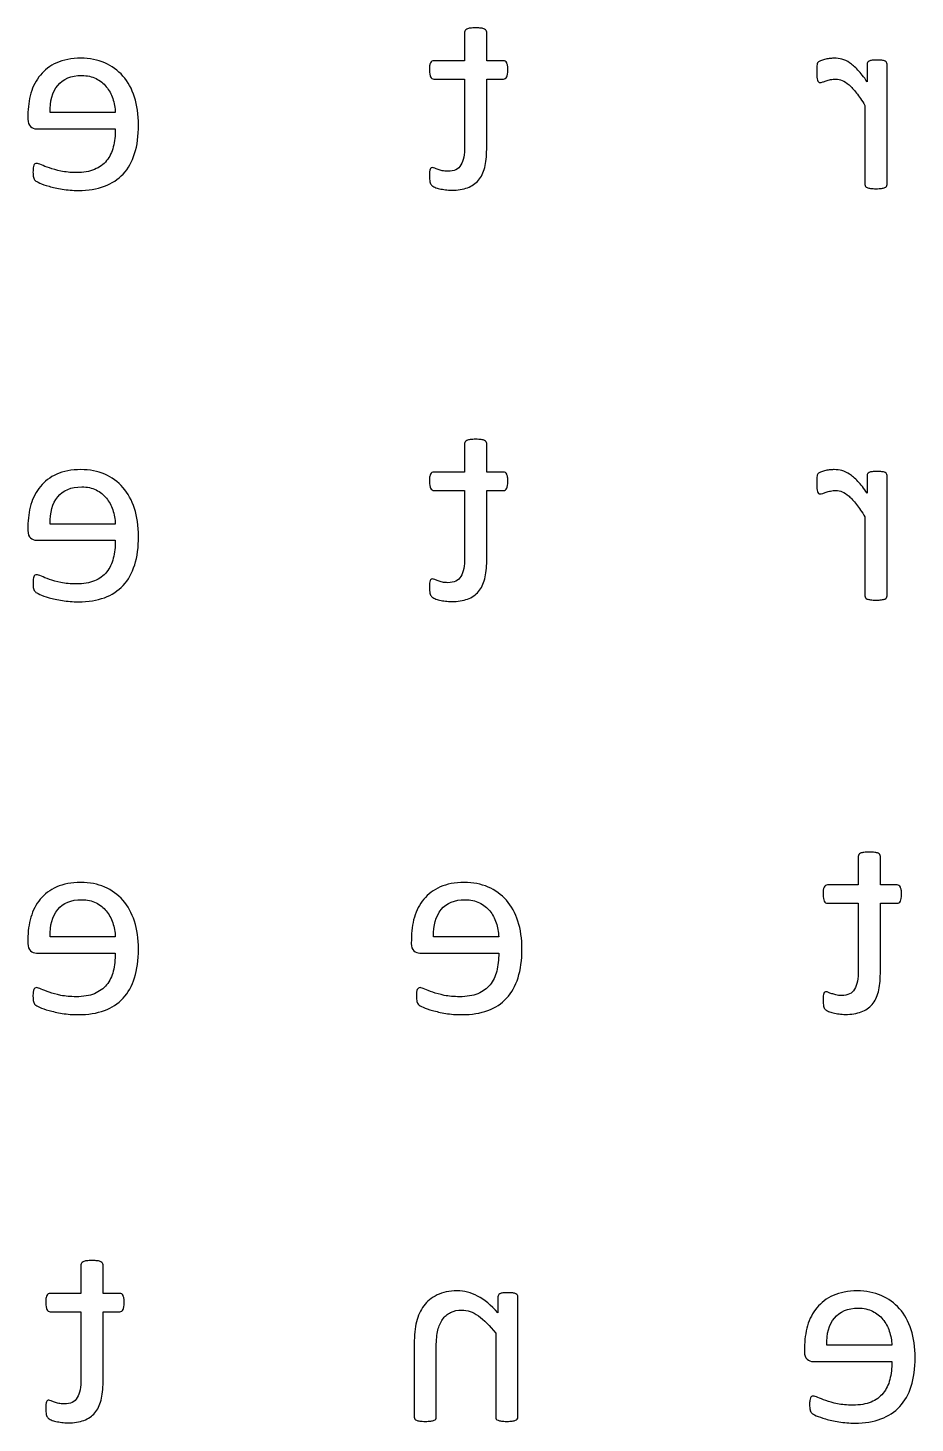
# Model space of a CAD drawing. Extents: x 4 to 604, y -23 to 293.
# Drawn here: x 484.2 to 518.4, y 147.7 to 201.5 of the extents above; entities that cross this region are included whole.
import ezdxf

# ---------------------------------------------------------------- set-up
doc = ezdxf.new("R2010")
doc.units = 0
doc.layers.add('Layer_1', color=7, linetype='CONTINUOUS')

msp = doc.modelspace()

# ---------------------------------------------------------------- linework, layer by layer
at = {"layer": 'Layer_1', "color": 1}
for p, q in [((501.019036, 201.341181), (501.019036, 200.237666)), ((501.869682, 200.237666), (501.869682, 201.341181)), ((501.019036, 200.237666), (499.828086, 200.237666)), ((502.514136, 200.237666), (501.869682, 200.237666)), ((514.607415, 199.799367), (514.607979, 199.799364)), ((516.551446, 200.103605), (516.551446, 199.428089)), ((517.319683, 195.46267), (517.319683, 200.103605)), ((499.827973, 199.531225), (501.018923, 199.531225)), ((501.018923, 199.531225), (501.018923, 196.942618)), ((501.869795, 196.818857), (501.869795, 199.531225)), ((501.869795, 199.531225), (502.519414, 199.531225)), ((484.164725, 198.138952), (484.16464, 197.984243)), ((487.536349, 198.236914), (485.020451, 198.236914)), ((516.469037, 198.515374), (516.469037, 195.46267)), ((484.494586, 197.612969), (487.536349, 197.612969)), ((499.657793, 195.802987), (499.658076, 195.803001)), ((501.019713, 185.471882), (501.019713, 184.36837)), ((501.870387, 184.36837), (501.870387, 185.471882)), ((501.019713, 184.36837), (499.828792, 184.36837)), ((502.514842, 184.36837), (501.870387, 184.36837)), ((516.552095, 184.234312), (516.552095, 183.558799)), ((517.320332, 179.593376), (517.320332, 184.234312)), ((499.828933, 183.661928), (501.019854, 183.661928)), ((501.019854, 183.661928), (501.019854, 181.073318)), ((501.870472, 180.949561), (501.870472, 183.661928)), ((501.870472, 183.661928), (502.520091, 183.661928)), ((514.608346, 183.930073), (514.608628, 183.930068)), ((516.469658, 182.646081), (516.469658, 179.593376)), ((484.165374, 182.269656), (484.165289, 182.114947)), ((487.537026, 182.367618), (485.0211, 182.367618)), ((484.495235, 181.743672), (487.537026, 181.743672)), ((499.659007, 179.933694), (499.658753, 179.933705)), ((516.21134, 169.546107), (516.21134, 168.442598)), ((517.062014, 168.442598), (517.062014, 169.546107)), ((516.21134, 168.442598), (515.020419, 168.442598)), ((517.706469, 168.442598), (517.062014, 168.442598)), ((515.02056, 167.736162), (516.211481, 167.736162)), ((516.211481, 167.736162), (516.211481, 165.14755)), ((517.062099, 165.023792), (517.062099, 167.736162)), ((517.062099, 167.736162), (517.711718, 167.736162)), ((484.163822, 166.343864), (484.163737, 166.189178)), ((487.535474, 166.441852), (485.019548, 166.441852)), ((498.961777, 166.343864), (498.961692, 166.189178)), ((502.333401, 166.441852), (499.817503, 166.441852)), ((484.493683, 165.817903), (487.535474, 165.817903)), ((499.291638, 165.817903), (502.333401, 165.817903)), ((514.850634, 164.007925), (514.850408, 164.007939)), ((486.213065, 153.789759), (486.213065, 152.686245)), ((487.063711, 152.686245), (487.063711, 153.789759)), ((486.213065, 152.686245), (485.022116, 152.686245)), ((487.708166, 152.686245), (487.063711, 152.686245)), ((502.302103, 152.552183), (502.302103, 151.93855)), ((503.07034, 147.911251), (503.07034, 152.552183)), ((485.022003, 151.979806), (486.212952, 151.979806)), ((486.212952, 151.979806), (486.212952, 149.391196)), ((487.063796, 149.267438), (487.063796, 151.979806)), ((487.063796, 151.979806), (487.713387, 151.979806)), ((499.074722, 150.742222), (499.074863, 147.911251)), ((502.219694, 151.154746), (502.219694, 147.911251)), ((499.925481, 147.911251), (499.925481, 150.628777)), ((514.134834, 150.587536), (514.134721, 150.432827)), ((517.506458, 150.685498), (514.99056, 150.685498)), ((514.464695, 150.06155), (517.506458, 150.06155)), ((484.851823, 148.251568), (484.852077, 148.251585))]:
    msp.add_line(p, q, dxfattribs=at)
for points in [[(501.039638, 201.408214), (501.025809, 201.387584), (501.019036, 201.365237), (501.019036, 201.341181)], [(501.106666, 201.462358), (501.075734, 201.446893), (501.053382, 201.428836), (501.039638, 201.408214)], [(501.235528, 201.495875), (501.18058, 201.488989), (501.137597, 201.477813), (501.106666, 201.462358)], [(501.446941, 201.506176), (501.361004, 201.506171), (501.290534, 201.502733), (501.235528, 201.495875)], [(501.653161, 201.495875), (501.598156, 201.502733), (501.529406, 201.506176), (501.446941, 201.506176)], [(501.784592, 201.462358), (501.751967, 201.477824), (501.708138, 201.489), (501.653161, 201.495875)], [(501.85162, 201.408214), (501.839484, 201.428845), (501.817273, 201.446884), (501.784592, 201.462358)], [(501.869682, 201.341181), (501.869682, 201.365226), (501.863755, 201.387581), (501.85162, 201.408214)], [(486.20632, 200.335662), (485.842, 200.33566), (485.531809, 200.277217), (485.275721, 200.16034)], [(487.129159, 200.157758), (486.854218, 200.276359), (486.546596, 200.33566), (486.20632, 200.335662)], [(499.75595, 200.219632), (499.735348, 200.207582), (499.717286, 200.186968), (499.701792, 200.15775)], [(499.828086, 200.237666), (499.800711, 200.237661), (499.776581, 200.231655), (499.75595, 200.219632)], [(502.588897, 200.219632), (502.566601, 200.231655), (502.541625, 200.237666), (502.514136, 200.237666)], [(502.642999, 200.15775), (502.62917, 200.186968), (502.611221, 200.207593), (502.588897, 200.219632)], [(514.785666, 200.253146), (514.735826, 200.235959), (514.700605, 200.218766), (514.679974, 200.201582)], [(514.953222, 200.299558), (514.891359, 200.285814), (514.835507, 200.270328), (514.785666, 200.253146)], [(515.131106, 200.327918), (515.07438, 200.322754), (515.015085, 200.313299), (514.953222, 200.299558)], [(515.283168, 200.335651), (515.238492, 200.335648), (515.187805, 200.333111), (515.131106, 200.327918)], [(515.579614, 200.296975), (515.481683, 200.322742), (515.382849, 200.335648), (515.283168, 200.335651)], [(515.87606, 200.157747), (515.776379, 200.22478), (515.677573, 200.271192), (515.579614, 200.296975)], [(516.628775, 200.224786), (516.601117, 200.20932), (516.581531, 200.192121), (516.569508, 200.173218)], [(516.744768, 200.255726), (516.694928, 200.250561), (516.656264, 200.24026), (516.628775, 200.224786)], [(516.932954, 200.263459), (516.857347, 200.263453), (516.794609, 200.260919), (516.744768, 200.255726)], [(517.123708, 200.255726), (517.075589, 200.260891), (517.012005, 200.263459), (516.932954, 200.263459)], [(517.24227, 200.224786), (517.211338, 200.240252), (517.171827, 200.250553), (517.123708, 200.255726)], [(517.304161, 200.173218), (517.293719, 200.192127), (517.27323, 200.209309), (517.24227, 200.224786)], [(484.644192, 199.68851), (484.479205, 199.490839), (484.358075, 199.25879), (484.280718, 198.992369)], [(485.275721, 200.16034), (485.019689, 200.04345), (484.809179, 199.886176), (484.644192, 199.68851)], [(487.83288, 199.647258), (487.638711, 199.868985), (487.404128, 200.039154), (487.129159, 200.157758)], [(499.668292, 200.046887), (499.661519, 200.002192), (499.658132, 199.947186), (499.65785, 199.881875)], [(499.65785, 199.881875), (499.657878, 199.758112), (499.673372, 199.668732), (499.704275, 199.613732)], [(499.701792, 200.15775), (499.68627, 200.128525), (499.675263, 200.091571), (499.668292, 200.046887)], [(502.676527, 200.046887), (502.66806, 200.091571), (502.656771, 200.128525), (502.642999, 200.15775)], [(502.643112, 199.613732), (502.674043, 199.668732), (502.689509, 199.758112), (502.689509, 199.881875)], [(502.689509, 199.881875), (502.689509, 199.947186), (502.685276, 200.002192), (502.676527, 200.046887)], [(514.610237, 199.987581), (514.607415, 199.941169), (514.607415, 199.878431), (514.607415, 199.799367)], [(514.607979, 199.799364), (514.607979, 199.723728), (514.610802, 199.660133), (514.613059, 199.608571)], [(514.620679, 200.09329), (514.615599, 200.069216), (514.61193, 200.033987), (514.610237, 199.987581)], [(514.638742, 200.152591), (514.631968, 200.137125), (514.625759, 200.117352), (514.620679, 200.09329)], [(514.679974, 200.201582), (514.659372, 200.184394), (514.6456, 200.168059), (514.638742, 200.152591)], [(516.193137, 199.881872), (516.081433, 199.998751), (515.975741, 200.090708), (515.87606, 200.157747)], [(516.551446, 199.428089), (516.424277, 199.613724), (516.30484, 199.764984), (516.193137, 199.881872)], [(516.569508, 200.173218), (516.557373, 200.154309), (516.551446, 200.131102), (516.551446, 200.103605)], [(517.319683, 200.103605), (517.319683, 200.131094), (517.314603, 200.154306), (517.304161, 200.173218)], [(485.020451, 198.236914), (485.010008, 198.683816), (485.108956, 199.034463), (485.316897, 199.288858)], [(485.316897, 199.288858), (485.524866, 199.54325), (485.833307, 199.670445), (486.242332, 199.670448)], [(486.242332, 199.670448), (486.451995, 199.670445), (486.635891, 199.630911), (486.793963, 199.551847)], [(486.793963, 199.551847), (486.952064, 199.472774), (487.084398, 199.367922), (487.190965, 199.237296)], [(487.190965, 199.237296), (487.297504, 199.106658), (487.379998, 198.954537), (487.438418, 198.780934)], [(488.278876, 198.837672), (488.175752, 199.15566), (488.027105, 199.425518), (487.83288, 199.647258)], [(499.704275, 199.613732), (499.735207, 199.558724), (499.776468, 199.531222), (499.827973, 199.531225)], [(502.519414, 199.531225), (502.570948, 199.531222), (502.61218, 199.558713), (502.643112, 199.613732)], [(514.613059, 199.608571), (514.616446, 199.557), (514.623502, 199.516606), (514.633662, 199.48739)], [(514.633662, 199.48739), (514.644104, 199.458163), (514.656804, 199.435819), (514.672326, 199.420354)], [(514.672326, 199.420354), (514.687848, 199.404888), (514.709269, 199.397155), (514.736757, 199.397155)], [(514.736757, 199.397155), (514.764415, 199.397152), (514.797774, 199.404888), (514.837313, 199.420354)], [(514.837313, 199.420354), (514.876852, 199.435819), (514.921528, 199.451288), (514.97134, 199.466762)], [(514.97134, 199.466762), (515.021181, 199.482228), (515.077033, 199.496839), (515.138924, 199.510591)], [(515.138924, 199.510591), (515.200787, 199.524336), (515.267787, 199.531222), (515.339979, 199.531222)], [(515.339979, 199.531222), (515.425916, 199.531219), (515.510103, 199.514035), (515.592596, 199.479657)], [(515.592596, 199.479657), (515.67509, 199.445277), (515.761873, 199.388553), (515.852946, 199.309488)], [(515.852946, 199.309488), (515.944048, 199.230418), (516.039439, 199.125567), (516.139091, 198.994938)], [(484.280718, 198.992369), (484.203389, 198.725943), (484.164725, 198.441472), (484.164725, 198.138952)], [(487.438418, 198.780934), (487.496838, 198.607328), (487.529491, 198.425989), (487.536349, 198.236914)], [(488.433505, 197.762524), (488.433505, 198.161295), (488.381971, 198.519678), (488.278876, 198.837672)], [(516.139091, 198.994938), (516.238772, 198.8643), (516.348726, 198.704446), (516.469037, 198.515374)], [(484.16464, 197.984243), (484.16464, 197.850168), (484.19814, 197.754771), (484.265168, 197.698053)], [(484.265168, 197.698053), (484.332195, 197.641326), (484.408678, 197.612966), (484.494586, 197.612969)], [(487.536349, 197.612969), (487.536349, 197.355133), (487.510667, 197.123087), (487.459048, 196.916828)], [(488.284012, 196.659012), (488.383665, 196.975282), (488.433505, 197.343116), (488.433505, 197.762524)], [(487.459048, 196.916828), (487.407486, 196.71056), (487.32155, 196.53352), (487.201266, 196.385697)], [(487.840613, 195.870052), (488.03656, 196.079754), (488.184331, 196.342737), (488.284012, 196.659012)], [(501.018923, 196.942618), (501.018923, 196.622905), (500.971651, 196.381407), (500.877163, 196.218114)], [(501.795034, 196.120137), (501.844874, 196.317806), (501.869795, 196.550715), (501.869795, 196.818857)], [(484.368348, 196.104677), (484.363268, 196.061703), (484.360728, 196.009278), (484.360728, 195.9474)], [(484.360728, 195.9474), (484.360728, 195.902711), (484.36355, 195.864035), (484.365808, 195.831379)], [(484.39149, 196.20523), (484.38133, 196.181157), (484.373428, 196.147648), (484.368348, 196.104677)], [(484.435291, 196.259375), (484.416382, 196.247352), (484.40182, 196.229292), (484.39149, 196.20523)], [(484.499751, 196.277409), (484.475762, 196.277409), (484.4542, 196.271397), (484.435291, 196.259375)], [(484.682772, 196.223264), (484.602, 196.25936), (484.540983, 196.277409), (484.499751, 196.277409)], [(484.992087, 196.102086), (484.866668, 196.146773), (484.763544, 196.187168), (484.682772, 196.223264)], [(485.438055, 195.980903), (485.26621, 196.017002), (485.117563, 196.057394), (484.992087, 196.102086)], [(486.025811, 195.926759), (485.805847, 195.926759), (485.6099, 195.944793), (485.438055, 195.980903)], [(486.7321, 196.045363), (486.539625, 195.966295), (486.304195, 195.926759), (486.025811, 195.926759)], [(487.201266, 196.385697), (487.080955, 196.237872), (486.924604, 196.124427), (486.7321, 196.045363)], [(499.668236, 195.957685), (499.661462, 195.916432), (499.658076, 195.864867), (499.657793, 195.802987)], [(499.691378, 196.055661), (499.682911, 196.031587), (499.675009, 195.99894), (499.668236, 195.957685)], [(499.727474, 196.104649), (499.711952, 196.096041), (499.700098, 196.079729), (499.691378, 196.055661)], [(499.77644, 196.117547), (499.759224, 196.117544), (499.74294, 196.113257), (499.727474, 196.104649)], [(499.869234, 196.094348), (499.83486, 196.109814), (499.803956, 196.117547), (499.77644, 196.117547)], [(499.992989, 196.045363), (499.94487, 196.06255), (499.903609, 196.078879), (499.869234, 196.094348)], [(500.157948, 195.996374), (500.096084, 196.01184), (500.041108, 196.028172), (499.992989, 196.045363)], [(500.369304, 195.973176), (500.290282, 195.973176), (500.219811, 195.980909), (500.157948, 195.996374)], [(500.877163, 196.218114), (500.782646, 196.054823), (500.61337, 195.973176), (500.369304, 195.973176)], [(501.555286, 195.630262), (501.665296, 195.759175), (501.745222, 195.922469), (501.795034, 196.120137)], [(484.365808, 195.831379), (484.369195, 195.79872), (484.373428, 195.769499), (484.37879, 195.743715)], [(484.37879, 195.743715), (484.38387, 195.717948), (484.392619, 195.694727), (484.404472, 195.674102)], [(484.404472, 195.674102), (484.416608, 195.653472), (484.431848, 195.633708), (484.450842, 195.614802)], [(484.450842, 195.614802), (484.46975, 195.595893), (484.525602, 195.564953), (484.618425, 195.521981)], [(484.618425, 195.521981), (484.711192, 195.47901), (484.831503, 195.4369), (484.979274, 195.395645)], [(484.979274, 195.395645), (485.127102, 195.354392), (485.298073, 195.317438), (485.492298, 195.284777)], [(486.113497, 195.235791), (486.495034, 195.235791), (486.829298, 195.289078), (487.116289, 195.395645)], [(487.116289, 195.395645), (487.403281, 195.502215), (487.644722, 195.660352), (487.840613, 195.870052)], [(499.658076, 195.803001), (499.658104, 195.703306), (499.664849, 195.624242), (499.678678, 195.565796)], [(499.678678, 195.565796), (499.692507, 195.507357), (499.713052, 195.464386), (499.740569, 195.436886)], [(499.740569, 195.436886), (499.767945, 195.409397), (499.80929, 195.383599), (499.864267, 195.359534)], [(501.132546, 195.341492), (501.304391, 195.405091), (501.445332, 195.501345), (501.555286, 195.630262)], [(516.469037, 195.46267), (516.469037, 195.435181), (516.475811, 195.411963), (516.48964, 195.393054)], [(516.48964, 195.393054), (516.503468, 195.374145), (516.525736, 195.357818), (516.556667, 195.344069)], [(517.234593, 195.344069), (517.267275, 195.357813), (517.289598, 195.374151), (517.301621, 195.393054)], [(517.301621, 195.393054), (517.313757, 195.411963), (517.319683, 195.43517), (517.319683, 195.46267)], [(485.492298, 195.284777), (485.686467, 195.252121), (485.893562, 195.235791), (486.113497, 195.235791)], [(499.864267, 195.359534), (499.919272, 195.335461), (499.98201, 195.315705), (500.052481, 195.300234)], [(500.052481, 195.300234), (500.122924, 195.284768), (500.197684, 195.271873), (500.276735, 195.261561)], [(500.276735, 195.261561), (500.355785, 195.25126), (500.434836, 195.246095), (500.513886, 195.246095)], [(500.513886, 195.246095), (500.754481, 195.246095), (500.9607, 195.277893), (501.132546, 195.341492)], [(516.556667, 195.344069), (516.587599, 195.330324), (516.630553, 195.320023), (516.68553, 195.313129)], [(516.68553, 195.313129), (516.740535, 195.306242), (516.811006, 195.302827), (516.896914, 195.302827)], [(516.896914, 195.302827), (516.979408, 195.302827), (517.048157, 195.306271), (517.103162, 195.313129)], [(517.103162, 195.313129), (517.158139, 195.320015), (517.20194, 195.330316), (517.234593, 195.344069)], [(501.040315, 185.538915), (501.026486, 185.518285), (501.019713, 185.495938), (501.019713, 185.471882)], [(501.107343, 185.593059), (501.076412, 185.577594), (501.05406, 185.559537), (501.040315, 185.538915)], [(501.236234, 185.626579), (501.181257, 185.619693), (501.138275, 185.608517), (501.107343, 185.593059)], [(501.447618, 185.63688), (501.361682, 185.636874), (501.291211, 185.633437), (501.236234, 185.626579)], [(501.653838, 185.626579), (501.598833, 185.633437), (501.530084, 185.63688), (501.447618, 185.63688)], [(501.785297, 185.593059), (501.752672, 185.608525), (501.708843, 185.619701), (501.653838, 185.626579)], [(501.852325, 185.538915), (501.84019, 185.559545), (501.81795, 185.577585), (501.785297, 185.593059)], [(501.870387, 185.471882), (501.870387, 185.495927), (501.864461, 185.518285), (501.852325, 185.538915)], [(485.276398, 184.291041), (485.020338, 184.174153), (484.809828, 184.016876), (484.644841, 183.819211)], [(486.206969, 184.466363), (485.842649, 184.466358), (485.532458, 184.407918), (485.276398, 184.291041)], [(487.129836, 184.288462), (486.854867, 184.40706), (486.547245, 184.466358), (486.206969, 184.466363)], [(487.833557, 183.777961), (487.63936, 183.999686), (487.404777, 184.169858), (487.129836, 184.288462)], [(499.668969, 184.177591), (499.662196, 184.132892), (499.658809, 184.07789), (499.658809, 184.012578)], [(499.702497, 184.288456), (499.686975, 184.259232), (499.675968, 184.222275), (499.668969, 184.177591)], [(499.756628, 184.350336), (499.736025, 184.338313), (499.717963, 184.317672), (499.702497, 184.288456)], [(499.828792, 184.36837), (499.801416, 184.368365), (499.777258, 184.362359), (499.756628, 184.350336)], [(502.589602, 184.350336), (502.567307, 184.362359), (502.54233, 184.36837), (502.514842, 184.36837)], [(502.643704, 184.288456), (502.629876, 184.317672), (502.611926, 184.338299), (502.589602, 184.350336)], [(502.677232, 184.177591), (502.668484, 184.222275), (502.657477, 184.259232), (502.643704, 184.288456)], [(502.690215, 184.012578), (502.690215, 184.07789), (502.685981, 184.132892), (502.677232, 184.177591)], [(514.611168, 184.11829), (514.608346, 184.071876), (514.608346, 184.009138), (514.608346, 183.930073)], [(514.621328, 184.223997), (514.616248, 184.199923), (514.612862, 184.164693), (514.611168, 184.11829)], [(514.639391, 184.2833), (514.632617, 184.267834), (514.626408, 184.248056), (514.621328, 184.223997)], [(514.680623, 184.332285), (514.660021, 184.315098), (514.646249, 184.298763), (514.639391, 184.2833)], [(514.786316, 184.383853), (514.736475, 184.366666), (514.701254, 184.349473), (514.680623, 184.332285)], [(514.953871, 184.430264), (514.892036, 184.41652), (514.836156, 184.401037), (514.786316, 184.383853)], [(515.131756, 184.458625), (515.075029, 184.45346), (515.015734, 184.444006), (514.953871, 184.430264)], [(515.283817, 184.466358), (515.239141, 184.466352), (515.188482, 184.463818), (515.131756, 184.458625)], [(515.580263, 184.427685), (515.482332, 184.453452), (515.383526, 184.466352), (515.283817, 184.466358)], [(515.876709, 184.288456), (515.777028, 184.355487), (515.678251, 184.401898), (515.580263, 184.427685)], [(516.193786, 184.012578), (516.082082, 184.129458), (515.976418, 184.221414), (515.876709, 184.288456)], [(516.570158, 184.303925), (516.558022, 184.285016), (516.552095, 184.261809), (516.552095, 184.234312)], [(516.629424, 184.355492), (516.602049, 184.340027), (516.58218, 184.322828), (516.570158, 184.303925)], [(516.745446, 184.38643), (516.695605, 184.381265), (516.656913, 184.370964), (516.629424, 184.355492)], [(516.933603, 184.394162), (516.857996, 184.394157), (516.795286, 184.391622), (516.745446, 184.38643)], [(517.124386, 184.38643), (517.076267, 184.391594), (517.012654, 184.394162), (516.933603, 184.394162)], [(517.242947, 184.355492), (517.211987, 184.370958), (517.172476, 184.381259), (517.124386, 184.38643)], [(517.30481, 184.303925), (517.29465, 184.322834), (517.273879, 184.340018), (517.242947, 184.355492)], [(517.320332, 184.234312), (517.320332, 184.2618), (517.315252, 184.285016), (517.30481, 184.303925)], [(484.644841, 183.819211), (484.479854, 183.62154), (484.358724, 183.389494), (484.281367, 183.12307)], [(485.317546, 183.419564), (485.525516, 183.673954), (485.833956, 183.801146), (486.242981, 183.801151)], [(486.242981, 183.801151), (486.452644, 183.801146), (486.63654, 183.761615), (486.794612, 183.68255)], [(486.794612, 183.68255), (486.952713, 183.603477), (487.085047, 183.498629), (487.191614, 183.368)], [(488.279525, 182.968376), (488.176401, 183.286361), (488.027754, 183.556222), (487.833557, 183.777961)], [(499.658809, 184.012578), (499.658809, 183.888815), (499.674332, 183.799433), (499.705207, 183.744433)], [(499.705207, 183.744433), (499.736138, 183.689425), (499.777399, 183.661926), (499.828933, 183.661928)], [(502.520091, 183.661928), (502.571653, 183.661926), (502.612858, 183.689417), (502.643789, 183.744433)], [(502.643789, 183.744433), (502.674749, 183.799433), (502.690215, 183.888815), (502.690215, 184.012578)], [(514.608628, 183.930068), (514.608628, 183.854432), (514.611451, 183.790836), (514.613708, 183.739274)], [(514.613708, 183.739274), (514.617095, 183.687701), (514.623868, 183.647309), (514.634311, 183.618094)], [(514.634311, 183.618094), (514.644471, 183.58887), (514.657453, 183.566523), (514.672947, 183.551057)], [(514.672947, 183.551057), (514.688469, 183.535592), (514.70989, 183.527859), (514.737406, 183.527859)], [(514.737406, 183.527859), (514.764782, 183.527856), (514.798423, 183.535592), (514.837934, 183.551057)], [(514.837934, 183.551057), (514.877473, 183.566523), (514.922149, 183.581995), (514.971961, 183.597466)], [(514.971961, 183.597466), (515.021802, 183.612932), (515.077682, 183.627542), (515.139545, 183.641298)], [(515.139545, 183.641298), (515.201408, 183.655042), (515.268408, 183.661928), (515.3406, 183.661928)], [(515.3406, 183.661928), (515.426537, 183.661926), (515.510724, 183.644741), (515.593217, 183.610366)], [(515.593217, 183.610366), (515.675711, 183.57598), (515.762522, 183.519259), (515.853567, 183.440195)], [(516.552095, 183.558799), (516.424926, 183.74443), (516.305518, 183.895693), (516.193786, 184.012578)], [(484.281367, 183.12307), (484.204038, 182.856644), (484.165374, 182.57217), (484.165374, 182.269656)], [(485.0211, 182.367618), (485.01094, 182.81452), (485.109633, 183.165169), (485.317546, 183.419564)], [(487.191614, 183.368), (487.298153, 183.237362), (487.380647, 183.085241), (487.439067, 182.911641)], [(515.853567, 183.440195), (515.944668, 183.361125), (516.04006, 183.256273), (516.139712, 183.125644)], [(516.139712, 183.125644), (516.239393, 182.995009), (516.349347, 182.835153), (516.469658, 182.646081)], [(487.439067, 182.911641), (487.497487, 182.738029), (487.53014, 182.556693), (487.537026, 182.367618)], [(488.434182, 181.893222), (488.434182, 182.291996), (488.38262, 182.650379), (488.279525, 182.968376)], [(484.165289, 182.114947), (484.165289, 181.980872), (484.198789, 181.885475), (484.265817, 181.828754)], [(484.265817, 181.828754), (484.332844, 181.77203), (484.409327, 181.74367), (484.495235, 181.743672)], [(487.537026, 181.743672), (487.537026, 181.48584), (487.511344, 181.253791), (487.459697, 181.047532)], [(488.284661, 180.789713), (488.384342, 181.105983), (488.434182, 181.473817), (488.434182, 181.893222)], [(487.459697, 181.047532), (487.408135, 180.841267), (487.322199, 180.664223), (487.201916, 180.516401)], [(501.019854, 181.073318), (501.019854, 180.753611), (500.97261, 180.512108), (500.878094, 180.348817)], [(501.795711, 180.250844), (501.845552, 180.448512), (501.870472, 180.681416), (501.870472, 180.949561)], [(484.392139, 180.335934), (484.381697, 180.31186), (484.374077, 180.278352), (484.368997, 180.235378)], [(484.43594, 180.390078), (484.417031, 180.378056), (484.402469, 180.359993), (484.392139, 180.335934)], [(484.5004, 180.408112), (484.476411, 180.408112), (484.454849, 180.402101), (484.43594, 180.390078)], [(484.683449, 180.353968), (484.602677, 180.390067), (484.541661, 180.408112), (484.5004, 180.408112)], [(484.992736, 180.23279), (484.867317, 180.277477), (484.764193, 180.317872), (484.683449, 180.353968)], [(487.201916, 180.516401), (487.081632, 180.368579), (486.925253, 180.255134), (486.732749, 180.176066)], [(487.84129, 180.000755), (488.037209, 180.210455), (488.18498, 180.473438), (488.284661, 180.789713)], [(500.878094, 180.348817), (500.783578, 180.185524), (500.614301, 180.103879), (500.370263, 180.103879)], [(484.368997, 180.235378), (484.363917, 180.192404), (484.361377, 180.139981), (484.361377, 180.078101)], [(484.361377, 180.078101), (484.361377, 180.033411), (484.364199, 179.994736), (484.366457, 179.96208)], [(484.366457, 179.96208), (484.369844, 179.929421), (484.374077, 179.9002), (484.379439, 179.874416)], [(484.379439, 179.874416), (484.384519, 179.848649), (484.393268, 179.825428), (484.405122, 179.804803)], [(484.405122, 179.804803), (484.417257, 179.784173), (484.432779, 179.764408), (484.451491, 179.7455)], [(485.438732, 180.11161), (485.266859, 180.147706), (485.118212, 180.188097), (484.992736, 180.23279)], [(486.02646, 180.057465), (485.806496, 180.057465), (485.610549, 180.075499), (485.438732, 180.11161)], [(486.732749, 180.176066), (486.540302, 180.096999), (486.304844, 180.057465), (486.02646, 180.057465)], [(487.116938, 179.526348), (487.40393, 179.632916), (487.645371, 179.79105), (487.84129, 180.000755)], [(499.658753, 179.933705), (499.658753, 179.834013), (499.665526, 179.754946), (499.679355, 179.696503)], [(499.669167, 180.088394), (499.662394, 180.047139), (499.659007, 179.995574), (499.659007, 179.933694)], [(499.692309, 180.186367), (499.683842, 180.162294), (499.67594, 180.129644), (499.669167, 180.088394)], [(499.728405, 180.235356), (499.712883, 180.226776), (499.70103, 180.210435), (499.692309, 180.186367)], [(499.777399, 180.248253), (499.760184, 180.24825), (499.743871, 180.243963), (499.728405, 180.235356)], [(499.870166, 180.225054), (499.835791, 180.24052), (499.804888, 180.248253), (499.777399, 180.248253)], [(499.99392, 180.176066), (499.945801, 180.193254), (499.90454, 180.209583), (499.870166, 180.225054)], [(500.158879, 180.127078), (500.097016, 180.142544), (500.042039, 180.158876), (499.99392, 180.176066)], [(500.370263, 180.103879), (500.291213, 180.103879), (500.22077, 180.111612), (500.158879, 180.127078)], [(501.555992, 179.760965), (501.665974, 179.889882), (501.745899, 180.053173), (501.795711, 180.250844)], [(484.451491, 179.7455), (484.4704, 179.726591), (484.52628, 179.695656), (484.619074, 179.652682)], [(484.619074, 179.652682), (484.711869, 179.609714), (484.832152, 179.567598), (484.979952, 179.526348)], [(484.979952, 179.526348), (485.127752, 179.485093), (485.298722, 179.448139), (485.492947, 179.41548)], [(485.492947, 179.41548), (485.687116, 179.382824), (485.894211, 179.366492), (486.114175, 179.366492)], [(486.114175, 179.366492), (486.495683, 179.366492), (486.829947, 179.419778), (487.116938, 179.526348)], [(499.679355, 179.696503), (499.693184, 179.638063), (499.713758, 179.595089), (499.741246, 179.567587)], [(499.741246, 179.567587), (499.768622, 179.540098), (499.809968, 179.514303), (499.864944, 179.490238)], [(499.864944, 179.490238), (499.91995, 179.466165), (499.982688, 179.446409), (500.053158, 179.430938)], [(500.053158, 179.430938), (500.123601, 179.415472), (500.198362, 179.402577), (500.277412, 179.392265)], [(500.277412, 179.392265), (500.356491, 179.381964), (500.435513, 179.376799), (500.514564, 179.376799)], [(500.514564, 179.376799), (500.755158, 179.376799), (500.961378, 179.408597), (501.133251, 179.472198)], [(501.133251, 179.472198), (501.305096, 179.535794), (501.44601, 179.632049), (501.555992, 179.760965)], [(516.469658, 179.593376), (516.469658, 179.565888), (516.476432, 179.542669), (516.49026, 179.523763)], [(516.49026, 179.523763), (516.504089, 179.504854), (516.526357, 179.488525), (516.557288, 179.474775)], [(516.557288, 179.474775), (516.58822, 179.461031), (516.631174, 179.450702), (516.686179, 179.443838)], [(516.686179, 179.443838), (516.741156, 179.436952), (516.811627, 179.433537), (516.897535, 179.433537)], [(516.897535, 179.433537), (516.980029, 179.433537), (517.048778, 179.43698), (517.103783, 179.443838)], [(517.103783, 179.443838), (517.158788, 179.450696), (517.202589, 179.461025), (517.235242, 179.474775)], [(517.235242, 179.474775), (517.267896, 179.488519), (517.290219, 179.504854), (517.30227, 179.523763)], [(517.30227, 179.523763), (517.314406, 179.542672), (517.320332, 179.565874), (517.320332, 179.593376)], [(516.231942, 169.613146), (516.218114, 169.592516), (516.21134, 169.570166), (516.21134, 169.546107)], [(516.29897, 169.66729), (516.268039, 169.651825), (516.245687, 169.633762), (516.231942, 169.613146)], [(516.427861, 169.700807), (516.372856, 169.693921), (516.329874, 169.682745), (516.29897, 169.66729)], [(516.639217, 169.711108), (516.553309, 169.711103), (516.482838, 169.707665), (516.427861, 169.700807)], [(516.845465, 169.700807), (516.79046, 169.707665), (516.721711, 169.711108), (516.639217, 169.711108)], [(516.976924, 169.66729), (516.944271, 169.682756), (516.900442, 169.693932), (516.845465, 169.700807)], [(517.043952, 169.613146), (517.031817, 169.633777), (517.009578, 169.651813), (516.976924, 169.66729)], [(517.062014, 169.546107), (517.062014, 169.570152), (517.056088, 169.592513), (517.043952, 169.613146)], [(486.205417, 168.540572), (485.841096, 168.540566), (485.530934, 168.482126), (485.274846, 168.365247)], [(487.128284, 168.36267), (486.853315, 168.481266), (486.545692, 168.540566), (486.205417, 168.540572)], [(501.003372, 168.540572), (500.639052, 168.540566), (500.328861, 168.482126), (500.072801, 168.365247)], [(501.926211, 168.36267), (501.65127, 168.481266), (501.343648, 168.540566), (501.003372, 168.540572)], [(485.274846, 168.365247), (485.018786, 168.248362), (484.808276, 168.091085), (484.643289, 167.893419)], [(487.832005, 167.852167), (487.637808, 168.073898), (487.403253, 168.244064), (487.128284, 168.36267)], [(500.072801, 168.365247), (499.816741, 168.248362), (499.606231, 168.091085), (499.441244, 167.893419)], [(502.629932, 167.852167), (502.435763, 168.073898), (502.20118, 168.244064), (501.926211, 168.36267)], [(514.860596, 168.251819), (514.853823, 168.207123), (514.850436, 168.152121), (514.850436, 168.086809)], [(514.850436, 168.086809), (514.850436, 167.963046), (514.865959, 167.873667), (514.896834, 167.818667)], [(514.894124, 168.362687), (514.878602, 168.33346), (514.867596, 168.296506), (514.860596, 168.251819)], [(514.948226, 168.424564), (514.927624, 168.412542), (514.90959, 168.391903), (514.894124, 168.362687)], [(515.020419, 168.442598), (514.992761, 168.442593), (514.968857, 168.436587), (514.948226, 168.424564)], [(517.781201, 168.424564), (517.758906, 168.436587), (517.733929, 168.442598), (517.706469, 168.442598)], [(517.835332, 168.362687), (517.821503, 168.391903), (517.803553, 168.41253), (517.781201, 168.424564)], [(517.86886, 168.251819), (517.860393, 168.296506), (517.849104, 168.33346), (517.835332, 168.362687)], [(517.835416, 167.818667), (517.866376, 167.873667), (517.881842, 167.963046), (517.881842, 168.086809)], [(517.881842, 168.086809), (517.881842, 168.152121), (517.877608, 168.207123), (517.86886, 168.251819)], [(484.643289, 167.893419), (484.478302, 167.695745), (484.357172, 167.463699), (484.279815, 167.197279)], [(485.019548, 166.441852), (485.009388, 166.888753), (485.108081, 167.239403), (485.315994, 167.493798)], [(485.315994, 167.493798), (485.523963, 167.748185), (485.832404, 167.875383), (486.241429, 167.875388)], [(486.241429, 167.875388), (486.451092, 167.875383), (486.634988, 167.835846), (486.793088, 167.756784)], [(486.793088, 167.756784), (486.951161, 167.677714), (487.083495, 167.572863), (487.190062, 167.442231)], [(487.190062, 167.442231), (487.296601, 167.311593), (487.379095, 167.159475), (487.437515, 166.985875)], [(488.277972, 167.042581), (488.174848, 167.360567), (488.026202, 167.630431), (487.832005, 167.852167)], [(499.441244, 167.893419), (499.276257, 167.695745), (499.155127, 167.463699), (499.07777, 167.197279)], [(499.817503, 166.441852), (499.807061, 166.888753), (499.906008, 167.239403), (500.113949, 167.493798)], [(500.113949, 167.493798), (500.321919, 167.748185), (500.630388, 167.875383), (501.039384, 167.875388)], [(501.039384, 167.875388), (501.249019, 167.875383), (501.432943, 167.835846), (501.591016, 167.756784)], [(501.591016, 167.756784), (501.749145, 167.677714), (501.88145, 167.572863), (501.988018, 167.442231)], [(501.988018, 167.442231), (502.094528, 167.311593), (502.17705, 167.159475), (502.23547, 166.985875)], [(503.0759, 167.042581), (502.972804, 167.360567), (502.824157, 167.630431), (502.629932, 167.852167)], [(514.896834, 167.818667), (514.927737, 167.763659), (514.968998, 167.736157), (515.02056, 167.736162)], [(517.711718, 167.736162), (517.763252, 167.736157), (517.804485, 167.763651), (517.835416, 167.818667)], [(484.279815, 167.197279), (484.202486, 166.930852), (484.163822, 166.646381), (484.163822, 166.343864)], [(487.437515, 166.985875), (487.495935, 166.812266), (487.528588, 166.630924), (487.535474, 166.441852)], [(488.43263, 165.96743), (488.43263, 166.366208), (488.381068, 166.724588), (488.277972, 167.042581)], [(499.07777, 167.197279), (499.000441, 166.930852), (498.961805, 166.646381), (498.961777, 166.343864)], [(502.23547, 166.985875), (502.293918, 166.812266), (502.326571, 166.630924), (502.333401, 166.441852)], [(503.230557, 165.96743), (503.230557, 166.366208), (503.178995, 166.724588), (503.0759, 167.042581)], [(484.163737, 166.189178), (484.163737, 166.055106), (484.197237, 165.959709), (484.264264, 165.902988)], [(484.264264, 165.902988), (484.33132, 165.846264), (484.407803, 165.817901), (484.493683, 165.817903)], [(487.535474, 165.817903), (487.535474, 165.560074), (487.509792, 165.328028), (487.458145, 165.121763)], [(488.283137, 164.863922), (488.38279, 165.180189), (488.43263, 165.548026), (488.43263, 165.96743)], [(498.961692, 166.189178), (498.96172, 166.055106), (498.995192, 165.959709), (499.06222, 165.902988)], [(499.06222, 165.902988), (499.129248, 165.846264), (499.20573, 165.817901), (499.291638, 165.817903)], [(502.333401, 165.817903), (502.333401, 165.560074), (502.307719, 165.328028), (502.2561, 165.121763)], [(503.081064, 164.863922), (503.180717, 165.180189), (503.230557, 165.548026), (503.230557, 165.96743)], [(487.458145, 165.121763), (487.406583, 164.915501), (487.320646, 164.738457), (487.200363, 164.590635)], [(487.839738, 164.074961), (488.035656, 164.284661), (488.183428, 164.547649), (488.283137, 164.863922)], [(502.2561, 165.121763), (502.204538, 164.915501), (502.118602, 164.738457), (501.998319, 164.590635)], [(502.637665, 164.074961), (502.833612, 164.284661), (502.981383, 164.547649), (503.081064, 164.863922)], [(516.211481, 165.14755), (516.211481, 164.82784), (516.164237, 164.586339), (516.069693, 164.423048)], [(516.987338, 164.325075), (517.037179, 164.522743), (517.062099, 164.755647), (517.062099, 165.023792)], [(484.367445, 164.309587), (484.362365, 164.266615), (484.359825, 164.21419), (484.359825, 164.152313)], [(484.390587, 164.41014), (484.380427, 164.386066), (484.372525, 164.352558), (484.367445, 164.309587)], [(484.434388, 164.464284), (484.415479, 164.452261), (484.400916, 164.434205), (484.390587, 164.41014)], [(484.498848, 164.482346), (484.474859, 164.482343), (484.453297, 164.476335), (484.434388, 164.464284)], [(484.681897, 164.428202), (484.601125, 164.464298), (484.540108, 164.482343), (484.498848, 164.482346)], [(484.991184, 164.307021), (484.865765, 164.351714), (484.762641, 164.392106), (484.681897, 164.428202)], [(485.43718, 164.185843), (485.265307, 164.221937), (485.11666, 164.262331), (484.991184, 164.307021)], [(486.024908, 164.131699), (485.804944, 164.131699), (485.609025, 164.149733), (485.43718, 164.185843)], [(486.731197, 164.2503), (486.53875, 164.17123), (486.30332, 164.131699), (486.024908, 164.131699)], [(487.200363, 164.590635), (487.08008, 164.442812), (486.923701, 164.329368), (486.731197, 164.2503)], [(499.1654, 164.309587), (499.16032, 164.266615), (499.15778, 164.21419), (499.15778, 164.152313)], [(499.188542, 164.41014), (499.178382, 164.386066), (499.17048, 164.352558), (499.1654, 164.309587)], [(499.232372, 164.464284), (499.213463, 164.452261), (499.198872, 164.434205), (499.188542, 164.41014)], [(499.296803, 164.482346), (499.272814, 164.482343), (499.251252, 164.476335), (499.232372, 164.464284)], [(499.479824, 164.428202), (499.399052, 164.464298), (499.338036, 164.482343), (499.296803, 164.482346)], [(499.789168, 164.307021), (499.66372, 164.351714), (499.560596, 164.392106), (499.479824, 164.428202)], [(500.235107, 164.185843), (500.06329, 164.221937), (499.914616, 164.262331), (499.789168, 164.307021)], [(500.822863, 164.131699), (500.602899, 164.131699), (500.406952, 164.149733), (500.235107, 164.185843)], [(501.529152, 164.2503), (501.336677, 164.17123), (501.101247, 164.131699), (500.822863, 164.131699)], [(501.998319, 164.590635), (501.878007, 164.442812), (501.721656, 164.329368), (501.529152, 164.2503)], [(514.860794, 164.162625), (514.854021, 164.121373), (514.850634, 164.069805), (514.850634, 164.007925)], [(514.883936, 164.260598), (514.87547, 164.236525), (514.867567, 164.203875), (514.860794, 164.162625)], [(514.920032, 164.309587), (514.90451, 164.300979), (514.892657, 164.284666), (514.883936, 164.260598)], [(514.968998, 164.322484), (514.951782, 164.322484), (514.93547, 164.318194), (514.920032, 164.309587)], [(515.061793, 164.299285), (515.027418, 164.314751), (514.996486, 164.322484), (514.968998, 164.322484)], [(515.185547, 164.250297), (515.137428, 164.267485), (515.096167, 164.283814), (515.061793, 164.299285)], [(515.350506, 164.201309), (515.288643, 164.216775), (515.233638, 164.23311), (515.185547, 164.250297)], [(515.56189, 164.178111), (515.48284, 164.178111), (515.412397, 164.185843), (515.350506, 164.201309)], [(516.069693, 164.423048), (515.975205, 164.259755), (515.8059, 164.178111), (515.56189, 164.178111)], [(516.747619, 163.835196), (516.857601, 163.964113), (516.937498, 164.127404), (516.987338, 164.325075)], [(484.359825, 164.152313), (484.359825, 164.10762), (484.362647, 164.068947), (484.364905, 164.036285)], [(484.364905, 164.036285), (484.368292, 164.003627), (484.372525, 163.974408), (484.377887, 163.948624)], [(484.377887, 163.948624), (484.382967, 163.922857), (484.391716, 163.899639), (484.403569, 163.879011)], [(484.403569, 163.879011), (484.415705, 163.858381), (484.431227, 163.838617), (484.449938, 163.819711)], [(484.449938, 163.819711), (484.468847, 163.800802), (484.524727, 163.769862), (484.617522, 163.726891)], [(484.617522, 163.726891), (484.710317, 163.68392), (484.830628, 163.641806), (484.9784, 163.600554)], [(487.115386, 163.600554), (487.402378, 163.707124), (487.643819, 163.865259), (487.839738, 164.074961)], [(499.15778, 164.152313), (499.15778, 164.10762), (499.160602, 164.068947), (499.16286, 164.036285)], [(499.16286, 164.036285), (499.166247, 164.003627), (499.17048, 163.974408), (499.175842, 163.948624)], [(499.175842, 163.948624), (499.180922, 163.922857), (499.189671, 163.899639), (499.201525, 163.879011)], [(499.201525, 163.879011), (499.21366, 163.858381), (499.2289, 163.838617), (499.247922, 163.819711)], [(499.247922, 163.819711), (499.266831, 163.800802), (499.322654, 163.769862), (499.415477, 163.726891)], [(499.415477, 163.726891), (499.508272, 163.68392), (499.628555, 163.641806), (499.776355, 163.600554)], [(501.913342, 163.600554), (502.200333, 163.707124), (502.441774, 163.865259), (502.637665, 164.074961)], [(514.850408, 164.007939), (514.850408, 163.908247), (514.857182, 163.829177), (514.87101, 163.770737)], [(514.87101, 163.770737), (514.884839, 163.712294), (514.905385, 163.669323), (514.932845, 163.641821)], [(514.932845, 163.641821), (514.960221, 163.614332), (515.001595, 163.588534), (515.0566, 163.564475)], [(516.32485, 163.546427), (516.496723, 163.610025), (516.637609, 163.706283), (516.747619, 163.835196)], [(484.9784, 163.600554), (485.126199, 163.559302), (485.29717, 163.522347), (485.491395, 163.489689)], [(485.491395, 163.489689), (485.685592, 163.45703), (485.892658, 163.440701), (486.112622, 163.440701)], [(486.112622, 163.440701), (486.49413, 163.440701), (486.828394, 163.493984), (487.115386, 163.600554)], [(499.776355, 163.600554), (499.924155, 163.559302), (500.095125, 163.522347), (500.28935, 163.489689)], [(500.28935, 163.489689), (500.483519, 163.45703), (500.690586, 163.440701), (500.910578, 163.440701)], [(500.910578, 163.440701), (501.292086, 163.440701), (501.62635, 163.493984), (501.913342, 163.600554)], [(515.0566, 163.564475), (515.111577, 163.540401), (515.174315, 163.520643), (515.244757, 163.505174)], [(515.244757, 163.505174), (515.315228, 163.489708), (515.389989, 163.476808), (515.469039, 163.466498)], [(515.469039, 163.466498), (515.54809, 163.456197), (515.62714, 163.451033), (515.706191, 163.451033)], [(515.706191, 163.451033), (515.946785, 163.451033), (516.153005, 163.482831), (516.32485, 163.546427)], [(486.429558, 153.944453), (486.374553, 153.937567), (486.331627, 153.926391), (486.300695, 153.910937)], [(486.640971, 153.954754), (486.555034, 153.954749), (486.484563, 153.951311), (486.429558, 153.944453)], [(486.847162, 153.944453), (486.792185, 153.951311), (486.723436, 153.954754), (486.640971, 153.954754)], [(486.978621, 153.910937), (486.945968, 153.926402), (486.902167, 153.937578), (486.847162, 153.944453)], [(486.233668, 153.856792), (486.219839, 153.836162), (486.213065, 153.813813), (486.213065, 153.789759)], [(486.300695, 153.910937), (486.269764, 153.895471), (486.247412, 153.877414), (486.233668, 153.856792)], [(487.045649, 153.856792), (487.033514, 153.877423), (487.011274, 153.89546), (486.978621, 153.910937)], [(487.063711, 153.789759), (487.063711, 153.813804), (487.057785, 153.836159), (487.045649, 153.856792)], [(484.862322, 152.495465), (484.855548, 152.450772), (484.851879, 152.395767), (484.851879, 152.330453)], [(484.851879, 152.330453), (484.851879, 152.206693), (484.867402, 152.117313), (484.898277, 152.062313)], [(484.895821, 152.606331), (484.880299, 152.577106), (484.869292, 152.540152), (484.862322, 152.495465)], [(484.949952, 152.668211), (484.929349, 152.656188), (484.911287, 152.635546), (484.895821, 152.606331)], [(485.022116, 152.686245), (484.99474, 152.686239), (484.970582, 152.680233), (484.949952, 152.668211)], [(487.782898, 152.668211), (487.760603, 152.680233), (487.735654, 152.686245), (487.708166, 152.686245)], [(487.837028, 152.606331), (487.8232, 152.635546), (487.805222, 152.656174), (487.782898, 152.668211)], [(487.870528, 152.495465), (487.862062, 152.540152), (487.850773, 152.577106), (487.837028, 152.606331)], [(487.837113, 152.062313), (487.868045, 152.117313), (487.88351, 152.206693), (487.88351, 152.330453)], [(487.88351, 152.330453), (487.88351, 152.395767), (487.879277, 152.450772), (487.870528, 152.495465)], [(499.953732, 152.626955), (499.742375, 152.522099), (499.571377, 152.382012), (499.440764, 152.206693)], [(500.73481, 152.784232), (500.425466, 152.784229), (500.165116, 152.731804), (499.953732, 152.626955)], [(501.521024, 152.580547), (501.261521, 152.716332), (500.99945, 152.784229), (500.73481, 152.784232)], [(502.302103, 151.93855), (502.040906, 152.230755), (501.780528, 152.444753), (501.521024, 152.580547)], [(502.320165, 152.621799), (502.308029, 152.60289), (502.302103, 152.57968), (502.302103, 152.552183)], [(502.379432, 152.673367), (502.351774, 152.657901), (502.332159, 152.640702), (502.320165, 152.621799)], [(502.495425, 152.704307), (502.445584, 152.699142), (502.40692, 152.688841), (502.379432, 152.673367)], [(502.683611, 152.71204), (502.607975, 152.712034), (502.545265, 152.7095), (502.495425, 152.704307)], [(502.874365, 152.704307), (502.826246, 152.709443), (502.762661, 152.71204), (502.683611, 152.71204)], [(502.992926, 152.673367), (502.961995, 152.688833), (502.922484, 152.699134), (502.874365, 152.704307)], [(503.054818, 152.621799), (503.044375, 152.640708), (503.023886, 152.65789), (502.992926, 152.673367)], [(503.07034, 152.552183), (503.07034, 152.579672), (503.06526, 152.602887), (503.054818, 152.621799)], [(515.245858, 152.608921), (514.989798, 152.492033), (514.779288, 152.334759), (514.614329, 152.137094)], [(516.176458, 152.784246), (515.812109, 152.784243), (515.501918, 152.725801), (515.245858, 152.608921)], [(517.099296, 152.606342), (516.824355, 152.724943), (516.516733, 152.784243), (516.176458, 152.784246)], [(517.803017, 152.095841), (517.608848, 152.317569), (517.374265, 152.487738), (517.099296, 152.606342)], [(484.898277, 152.062313), (484.929236, 152.007305), (484.970469, 151.979803), (485.022003, 151.979806)], [(487.713387, 151.979806), (487.764949, 151.979803), (487.806182, 152.007294), (487.837113, 152.062313)], [(499.440764, 152.206693), (499.310152, 152.031365), (499.216511, 151.825961), (499.159784, 151.59048)], [(500.167769, 151.685877), (500.246848, 151.802756), (500.349097, 151.892139), (500.474544, 151.954022)], [(500.474544, 151.954022), (500.599992, 152.015893), (500.745196, 152.046833), (500.910183, 152.046839)], [(500.910183, 152.046839), (501.123289, 152.046833), (501.336366, 151.971206), (501.549472, 151.819949)], [(501.549472, 151.819949), (501.762578, 151.668687), (501.985986, 151.446953), (502.219694, 151.154746)], [(514.614329, 152.137094), (514.449342, 151.93942), (514.328212, 151.707374), (514.250855, 151.440953)], [(515.287006, 151.737442), (515.494947, 151.991831), (515.803416, 152.119029), (516.212441, 152.119032)], [(516.212441, 152.119032), (516.422076, 152.119029), (516.605943, 152.079492), (516.764072, 152.00043)], [(516.764072, 152.00043), (516.922173, 151.921357), (517.054507, 151.816506), (517.161074, 151.685877)], [(518.248985, 151.286256), (518.145861, 151.604241), (517.997242, 151.874102), (517.803017, 152.095841)], [(499.159784, 151.59048), (499.103086, 151.354994), (499.074722, 151.072238), (499.074722, 150.742222)], [(499.925481, 150.628777), (499.925481, 150.893479), (499.946083, 151.106619), (499.987344, 151.268191)], [(499.987344, 151.268191), (500.028605, 151.429763), (500.088718, 151.568989), (500.167769, 151.685877)], [(514.250855, 151.440953), (514.173526, 151.174527), (514.134834, 150.890055), (514.134834, 150.587536)], [(514.99056, 150.685498), (514.9804, 151.1324), (515.079065, 151.483047), (515.287006, 151.737442)], [(517.161074, 151.685877), (517.267585, 151.555242), (517.350079, 151.403118), (517.408527, 151.229518)], [(518.403642, 150.211108), (518.403642, 150.609879), (518.35208, 150.968262), (518.248985, 151.286256)], [(517.408527, 151.229518), (517.466947, 151.055912), (517.4996, 150.87457), (517.506458, 150.685498)], [(514.134721, 150.432827), (514.134721, 150.298752), (514.168249, 150.203352), (514.235277, 150.146634)], [(518.254149, 149.107593), (518.353802, 149.423866), (518.403642, 149.7917), (518.403642, 150.211108)], [(514.235277, 150.146634), (514.302304, 150.089907), (514.378758, 150.061547), (514.464695, 150.06155)], [(517.506458, 150.06155), (517.506458, 149.803717), (517.480776, 149.571671), (517.429157, 149.365412)], [(486.212952, 149.391196), (486.212952, 149.071486), (486.16568, 148.829986), (486.071192, 148.666695)], [(486.989007, 148.568718), (487.038876, 148.766387), (487.063796, 148.999293), (487.063796, 149.267438)], [(517.429157, 149.365412), (517.377595, 149.159144), (517.291659, 148.982103), (517.171347, 148.834281)], [(517.81075, 148.318636), (518.006669, 148.528338), (518.154468, 148.791321), (518.254149, 149.107593)], [(484.921504, 148.55323), (484.905981, 148.54465), (484.894128, 148.52831), (484.885407, 148.504242)], [(484.970469, 148.566128), (484.953254, 148.566125), (484.936969, 148.561838), (484.921504, 148.55323)], [(485.063264, 148.542929), (485.028889, 148.558395), (484.997958, 148.566128), (484.970469, 148.566128)], [(486.071192, 148.666695), (485.976648, 148.503401), (485.807399, 148.421757), (485.563333, 148.421757)], [(486.749288, 148.078843), (486.859298, 148.207756), (486.939167, 148.37105), (486.989007, 148.568718)], [(514.338457, 148.553261), (514.333377, 148.510287), (514.330837, 148.457861), (514.330837, 148.395984)], [(514.361599, 148.653814), (514.351439, 148.62974), (514.343537, 148.596232), (514.338457, 148.553261)], [(514.4054, 148.707958), (514.386491, 148.695936), (514.371872, 148.677876), (514.361599, 148.653814)], [(514.46986, 148.725992), (514.445871, 148.725992), (514.424309, 148.719981), (514.4054, 148.707958)], [(514.652853, 148.671848), (514.572109, 148.707944), (514.511092, 148.725992), (514.46986, 148.725992)], [(514.962196, 148.550667), (514.836777, 148.595357), (514.733653, 148.635749), (514.652853, 148.671848)], [(515.408164, 148.429487), (515.236291, 148.465583), (515.087672, 148.505978), (514.962196, 148.550667)], [(517.171347, 148.834281), (517.051064, 148.686456), (516.894657, 148.573011), (516.702209, 148.493944)], [(484.862265, 148.406266), (484.855492, 148.365013), (484.851823, 148.313448), (484.851823, 148.251568)], [(484.852077, 148.251585), (484.852077, 148.15189), (484.85885, 148.072823), (484.872679, 148.01438)], [(484.885407, 148.504242), (484.876658, 148.480168), (484.869038, 148.447518), (484.862265, 148.406266)], [(484.872679, 148.01438), (484.886508, 147.955941), (484.907054, 147.912969), (484.934542, 147.88547)], [(485.18699, 148.493941), (485.138871, 148.511128), (485.097638, 148.52746), (485.063264, 148.542929)], [(485.351977, 148.444955), (485.290086, 148.460421), (485.235137, 148.476753), (485.18699, 148.493941)], [(485.563333, 148.421757), (485.484311, 148.421757), (485.41384, 148.42949), (485.351977, 148.444955)], [(486.326547, 147.790073), (486.498392, 147.853672), (486.639334, 147.949926), (486.749288, 148.078843)], [(514.330837, 148.395984), (514.330837, 148.351292), (514.333659, 148.312619), (514.335917, 148.279963)], [(514.335917, 148.279963), (514.339304, 148.247304), (514.343819, 148.218083), (514.348899, 148.192299)], [(514.348899, 148.192299), (514.353979, 148.166532), (514.362728, 148.143311), (514.374582, 148.122686)], [(514.374582, 148.122686), (514.386717, 148.102055), (514.401957, 148.082291), (514.420979, 148.063385)], [(514.420979, 148.063385), (514.439888, 148.044476), (514.49574, 148.013536), (514.588562, 147.970565)], [(515.995892, 148.375342), (515.775928, 148.375342), (515.580009, 148.393376), (515.408164, 148.429487)], [(516.702209, 148.493944), (516.509734, 148.414879), (516.274304, 148.375342), (515.995892, 148.375342)], [(517.086427, 147.844228), (517.373418, 147.950798), (517.61486, 148.108936), (517.81075, 148.318636)], [(484.934542, 147.88547), (484.961918, 147.857981), (485.003263, 147.832183), (485.058268, 147.808118)], [(485.058268, 147.808118), (485.113274, 147.784045), (485.176012, 147.764286), (485.246454, 147.748818)], [(485.246454, 147.748818), (485.316897, 147.733352), (485.391658, 147.720457), (485.470736, 147.710142)], [(485.470736, 147.710142), (485.549758, 147.699841), (485.628809, 147.694676), (485.707888, 147.694676)], [(485.707888, 147.694676), (485.948482, 147.694676), (486.154674, 147.726474), (486.326547, 147.790073)], [(499.074863, 147.911251), (499.074863, 147.883762), (499.081637, 147.860544), (499.095466, 147.841635)], [(499.095466, 147.841635), (499.109294, 147.822726), (499.131562, 147.806399), (499.162493, 147.792647)], [(499.162493, 147.792647), (499.193425, 147.778903), (499.236379, 147.768601), (499.291356, 147.76171)], [(499.291356, 147.76171), (499.346361, 147.754823), (499.41511, 147.751408), (499.497604, 147.751408)], [(499.497604, 147.751408), (499.583512, 147.751408), (499.653983, 147.754852), (499.70896, 147.76171)], [(499.70896, 147.76171), (499.763965, 147.768596), (499.806948, 147.778897), (499.837851, 147.792647)], [(499.837851, 147.792647), (499.868783, 147.806391), (499.891135, 147.822729), (499.904879, 147.841635)], [(499.904879, 147.841635), (499.918708, 147.860544), (499.925481, 147.883751), (499.925481, 147.911251)], [(502.219694, 147.911251), (502.219694, 147.883762), (502.226467, 147.860544), (502.240296, 147.841635)], [(502.240296, 147.841635), (502.254125, 147.822726), (502.276392, 147.806399), (502.307324, 147.792647)], [(502.307324, 147.792647), (502.338227, 147.778903), (502.38121, 147.768601), (502.436186, 147.76171)], [(502.436186, 147.76171), (502.491192, 147.754823), (502.561662, 147.751408), (502.647571, 147.751408)], [(502.647571, 147.751408), (502.730064, 147.751408), (502.798814, 147.754852), (502.853819, 147.76171)], [(502.853819, 147.76171), (502.908768, 147.768596), (502.952597, 147.778897), (502.98525, 147.792647)], [(502.98525, 147.792647), (503.017931, 147.806391), (503.040255, 147.822729), (503.052278, 147.841635)], [(503.052278, 147.841635), (503.064413, 147.860544), (503.07034, 147.883751), (503.07034, 147.911251)], [(514.588562, 147.970565), (514.681329, 147.927594), (514.80164, 147.885484), (514.949412, 147.844228)], [(514.949412, 147.844228), (515.09724, 147.802976), (515.26821, 147.766019), (515.462407, 147.73336)], [(515.462407, 147.73336), (515.656604, 147.700704), (515.863671, 147.684375), (516.083635, 147.684375)], [(516.083635, 147.684375), (516.465171, 147.684375), (516.799435, 147.737659), (517.086427, 147.844228)]]:
    msp.add_open_spline(points, degree=3, dxfattribs=at)

doc.saveas('drawing.dxf')
